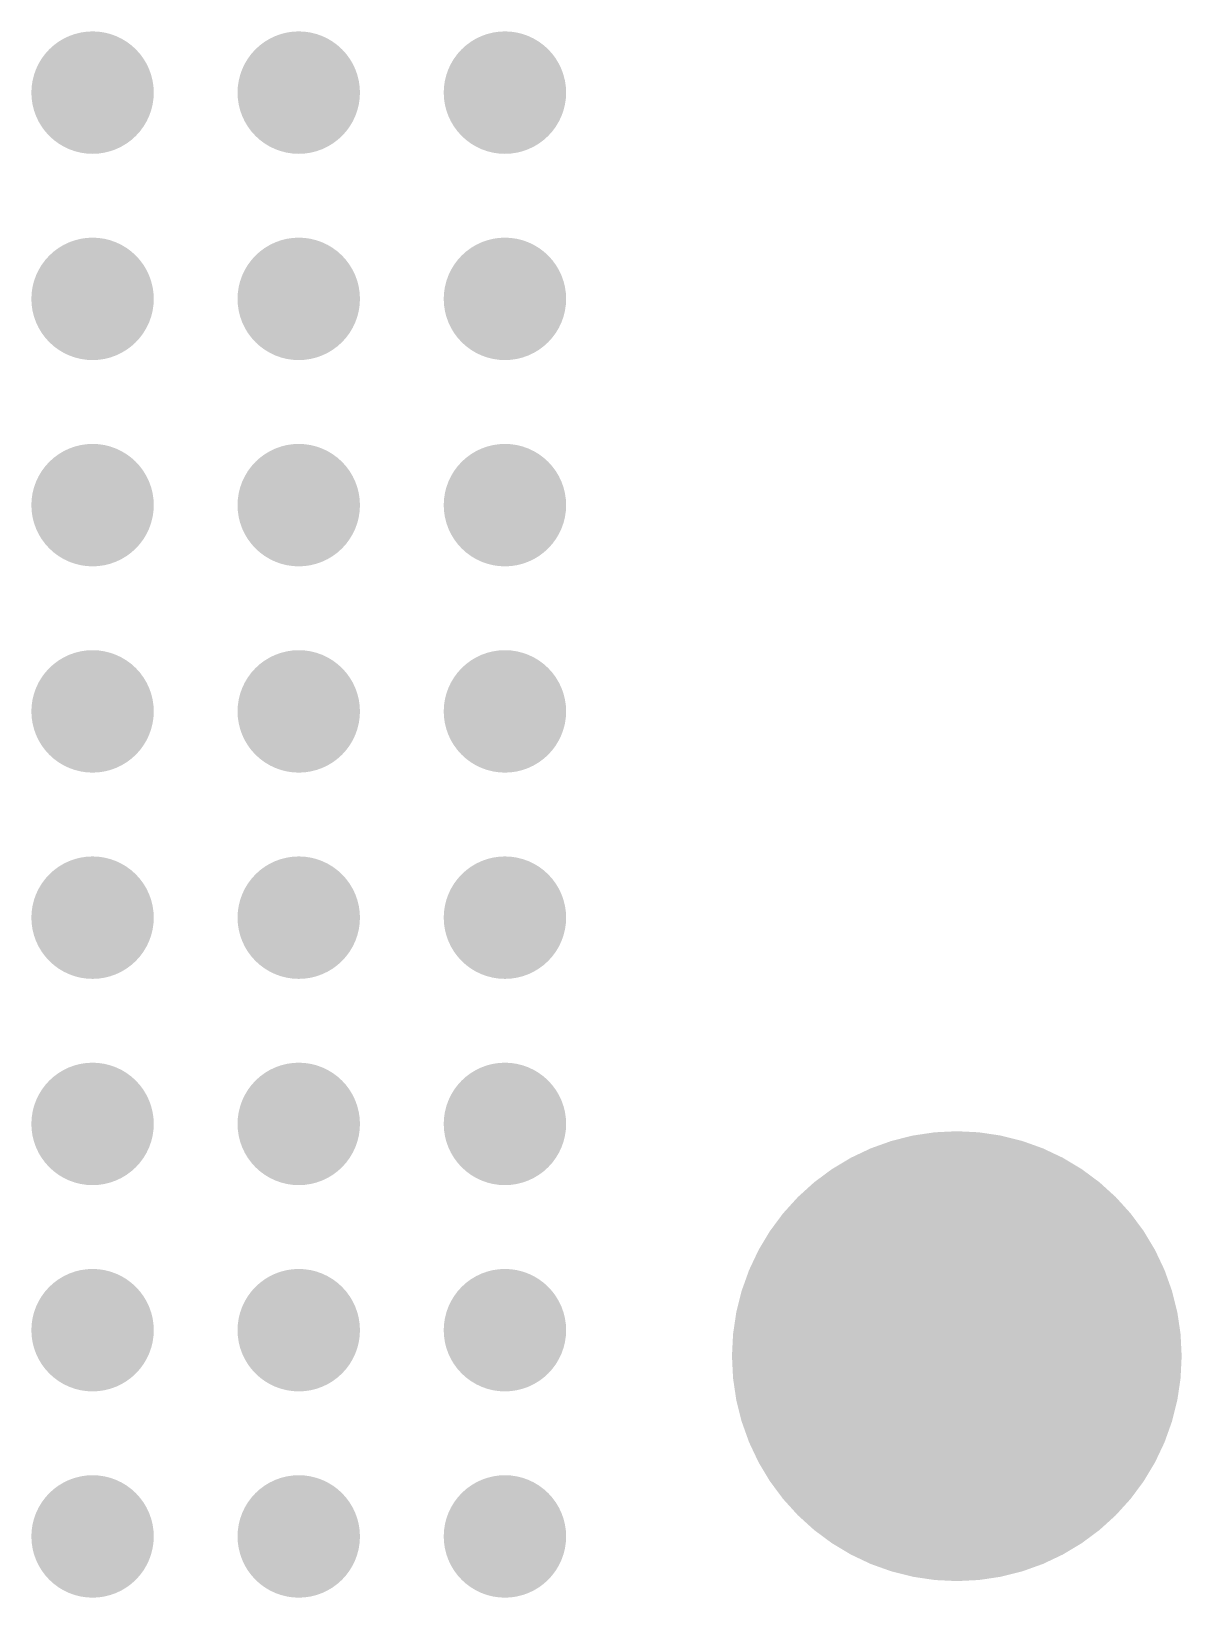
# Model space of a CAD drawing. Extents: x 295 to 953, y 10 to 290.
# Drawn here: x 579.35 to 593.52, y 181.34 to 200.63 of the extents above; entities that cross this region are included whole.
import ezdxf

# ---------------------------------------------------------------- set-up
doc = ezdxf.new("R2010")
doc.units = 0
doc.header["$LTSCALE"] = 5
doc.header["$MEASUREMENT"] = 0
doc.layers.get('0').update_dxf_attribs({"linetype": 'CONTINUOUS', "lineweight": 25})

msp = doc.modelspace()

# ---------------------------------------------------------------- linework, layer by layer
for points, const_width in [([(579.723, 199.873, 1), (580.477, 199.873, 1)], 0.754), ([(582.263, 199.873, 1), (583.017, 199.873, 1)], 0.754), ([(584.803, 199.873, 1), (585.557, 199.873, 1)], 0.754), ([(579.723, 197.333, 1), (580.477, 197.333, 1)], 0.754), ([(582.263, 197.333, 1), (583.017, 197.333, 1)], 0.754), ([(584.803, 197.333, 1), (585.557, 197.333, 1)], 0.754), ([(579.723, 194.793, 1), (580.477, 194.793, 1)], 0.754), ([(582.263, 194.793, 1), (583.017, 194.793, 1)], 0.754), ([(584.803, 194.793, 1), (585.557, 194.793, 1)], 0.754), ([(579.723, 192.253, 1), (580.477, 192.253, 1)], 0.754), ([(582.263, 192.253, 1), (583.017, 192.253, 1)], 0.754), ([(584.803, 192.253, 1), (585.557, 192.253, 1)], 0.754), ([(579.723, 189.713, 1), (580.477, 189.713, 1)], 0.754), ([(582.263, 189.713, 1), (583.017, 189.713, 1)], 0.754), ([(584.803, 189.713, 1), (585.557, 189.713, 1)], 0.754), ([(579.723, 187.173, 1), (580.477, 187.173, 1)], 0.754), ([(582.263, 187.173, 1), (583.017, 187.173, 1)], 0.754), ([(584.803, 187.173, 1), (585.557, 187.173, 1)], 0.754), ([(589.362, 184.313, 1), (592.132, 184.313, 1)], 2.77), ([(579.723, 184.633, 1), (580.477, 184.633, 1)], 0.754), ([(582.263, 184.633, 1), (583.017, 184.633, 1)], 0.754), ([(584.803, 184.633, 1), (585.557, 184.633, 1)], 0.754), ([(579.723, 182.093, 1), (580.477, 182.093, 1)], 0.754), ([(582.263, 182.093, 1), (583.017, 182.093, 1)], 0.754), ([(584.803, 182.093, 1), (585.557, 182.093, 1)], 0.754)]:
    msp.add_lwpolyline(points, format="xyb", close=True, dxfattribs=dict(const_width=const_width))

doc.saveas('drawing.dxf')
